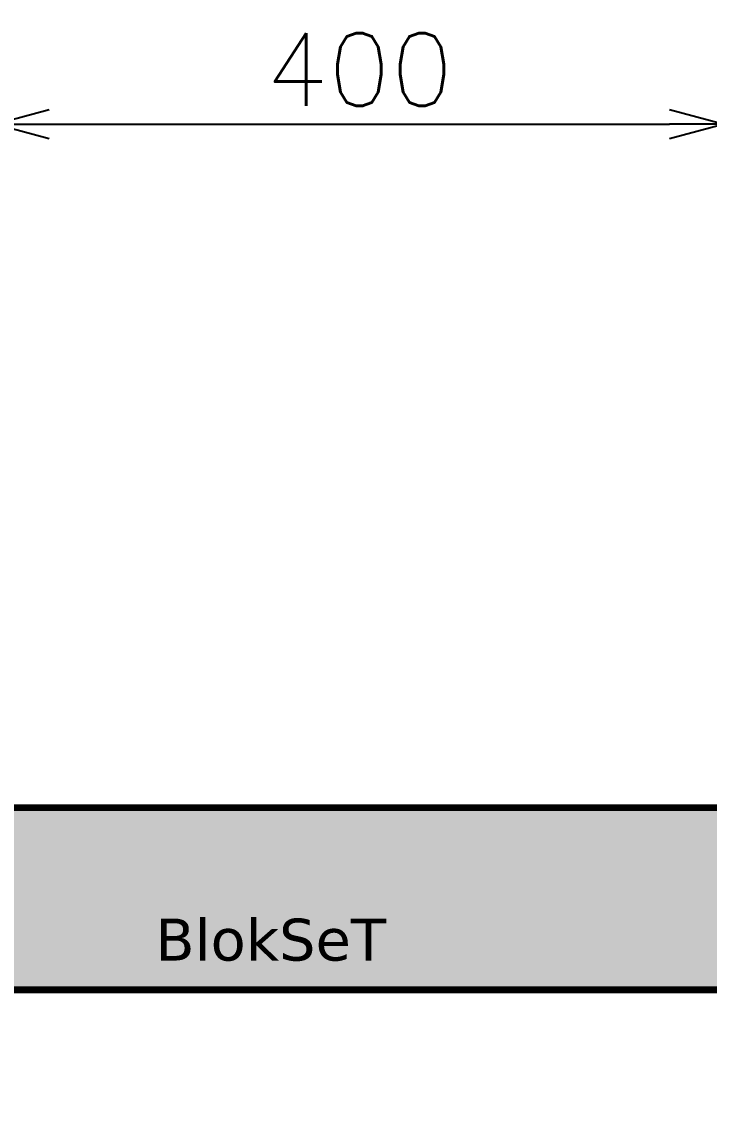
# Model space of a CAD drawing. Header units: millimetres. Extents: x -116965 to 323937, y 291661 to 566926.
# Drawn here: x -47117 to -46740, y 318577 to 319170 of the extents above; entities that cross this region are included whole.
import ezdxf

# ---------------------------------------------------------------- set-up
doc = ezdxf.new("R2010")
doc.units = ezdxf.units.MM
doc.header["$PDMODE"] = 35
doc.layers.get('0').update_dxf_attribs({"lineweight": 18})
doc.layers.add('AM_5', color=3, linetype='Continuous', lineweight=25)
doc.layers.add('C00-00-00', color=7, linetype='Continuous')
for name, color, linetype, true_color in [('C34-3A-40', 7, 'Continuous', 0x343a40), ('C62-64-69', 7, 'Continuous', 0x626469), ('CFF-FF-FF', 7, 'Continuous', 0xffffff)]:
    doc.layers.add(name, color=color, linetype=linetype, true_color=true_color)
doc.styles.get("Standard").update_dxf_attribs({"font": 'arial.ttf'})
doc.styles.add('{18b73a54-fa43-428c-adcb-c1c7bbdf2c84}', font='Simplex.shx')
doc.dimstyles.new('kich thuoc$0', dxfattribs={"dimscale": 2, "dimtxt": 20, "dimasz": 16, "dimexe": 15, "dimexo": 10, "dimgap": 5, "dimtad": 1, "dimdec": 0, "dimzin": 0, "dimdsep": 46, "dimtxsty": '{18b73a54-fa43-428c-adcb-c1c7bbdf2c84}', "dimblk": 'OPEN30', "dimcen": 0.09, "dimclrd": 3, "dimclre": 3, "dimclrt": 3, "dimadec": 0, "dimazin": 0, "dimtfac": 1, "dimtdec": 0, "dimtofl": 0, "dimtmove": 0, "dimatfit": 3, "dimldrblk": 'OPEN30', "dimfxl": 1, "dimtolj": 1, "dimtzin": 0, "dimarcsym": 0})

# ---------------------------------------------------------------- blocks, each defined once
blk = doc.blocks.new('_Open30')
at = {"color": 0, "linetype": 'ByBlock', "lineweight": -2}
for p, q in [((-1, 0.268), (0, 0)), ((0, 0), (-1, -0.268)), ((0, 0), (-1, 0))]:
    blk.add_line(p, q, dxfattribs=at)
blk = doc.blocks.new('*D1859')
at = {"layer": 'AM_5', "color": 3, "lineweight": -2, "transparency": 16777216}
for p, q in [((-47131.9, 318758.39), (-47131.9, 319143.32)), ((-46731.9, 318758.39), (-46731.9, 319143.32)), ((-47101.9, 319113.32), (-46761.9, 319113.32))]:
    blk.add_line(p, q, dxfattribs=at)
at = {"layer": 'Defpoints', "color": 0, "lineweight": -3, "transparency": 16777216}
for p in [(-46731.9, 319113.32), (-47131.9, 318738.39), (-46731.9, 318738.39)]:
    blk.add_point(p, dxfattribs=at)
at = {"layer": 'AM_5', "color": 3, "lineweight": -2, "transparency": 16777216, "xscale": 30, "yscale": 30, "zscale": 30, "rotation": 180}
blk.add_blockref('_Open30', (-47131.9, 319113.32), dxfattribs=at)
at = {"layer": 'AM_5', "color": 3, "lineweight": -2, "transparency": 16777216, "xscale": 30, "yscale": 30, "zscale": 30}
blk.add_blockref('_Open30', (-46731.9, 319113.32), dxfattribs=at)
at = {"layer": 'AM_5', "color": 3, "transparency": 16777216, "insert": (-46931.9, 319143.32), "char_height": 40, "attachment_point": 5, "style": '{18b73a54-fa43-428c-adcb-c1c7bbdf2c84}'}
blk.add_mtext('\\A1;400', dxfattribs=at)

msp = doc.modelspace()

# ---------------------------------------------------------------- hatches: boundary and pattern name
at = {"layer": 'C34-3A-40'}
h = msp.add_hatch(color=256, dxfattribs=at)
h.dxf.hatch_style = 2
h.paths.add_polyline_path([(-47132.023117, 318738.443002), (-46732.078952, 318738.443002), (-46732.078952, 318638.456958), (-47132.023117, 318638.456958)])
at = {"layer": 'C62-64-69'}
h = msp.add_hatch(color=256, dxfattribs=at)
h.dxf.hatch_style = 2
h.paths.add_polyline_path([(-47132.023117, 318729.444258), (-47100.027582, 318729.444258), (-47100.027582, 318722.445233), (-47132.023117, 318722.445233)])
h = msp.add_hatch(color=256, dxfattribs=at)
h.dxf.hatch_style = 2
h.paths.add_polyline_path([(-47100.027582, 318729.444258), (-47068.032052, 318729.444258), (-47068.032052, 318722.445233), (-47100.027582, 318722.445233)])
h = msp.add_hatch(color=256, dxfattribs=at)
h.dxf.hatch_style = 2
h.paths.add_polyline_path([(-47100.027582, 318729.444258), (-47068.032052, 318729.444258), (-47068.032052, 318722.445233), (-47100.027582, 318722.445233)])
h = msp.add_hatch(color=256, dxfattribs=at)
h.dxf.hatch_style = 2
h.paths.add_polyline_path([(-47068.032052, 318729.444258), (-47036.036517, 318729.444258), (-47036.036517, 318722.445233), (-47068.032052, 318722.445233)])
h = msp.add_hatch(color=256, dxfattribs=at)
h.dxf.hatch_style = 2
h.paths.add_polyline_path([(-47068.032052, 318729.444258), (-47036.036517, 318729.444258), (-47036.036517, 318722.445233), (-47068.032052, 318722.445233)])
h = msp.add_hatch(color=256, dxfattribs=at)
h.dxf.hatch_style = 2
h.paths.add_polyline_path([(-47036.036517, 318729.444258), (-47004.040982, 318729.444258), (-47004.040982, 318722.445233), (-47036.036517, 318722.445233)])
h = msp.add_hatch(color=256, dxfattribs=at)
h.dxf.hatch_style = 2
h.paths.add_polyline_path([(-47004.040982, 318729.444258), (-46972.045452, 318729.444258), (-46972.045452, 318722.445233), (-47004.040982, 318722.445233)])
h = msp.add_hatch(color=256, dxfattribs=at)
h.dxf.hatch_style = 2
h.paths.add_polyline_path([(-47004.040982, 318729.444258), (-46972.045452, 318729.444258), (-46972.045452, 318722.445233), (-47004.040982, 318722.445233)])
h = msp.add_hatch(color=256, dxfattribs=at)
h.dxf.hatch_style = 2
h.paths.add_polyline_path([(-46972.045452, 318729.444258), (-46940.049917, 318729.444258), (-46940.049917, 318722.445233), (-46972.045452, 318722.445233)])
h = msp.add_hatch(color=256, dxfattribs=at)
h.dxf.hatch_style = 2
h.paths.add_polyline_path([(-46972.045452, 318729.444258), (-46940.049917, 318729.444258), (-46940.049917, 318722.445233), (-46972.045452, 318722.445233)])
h = msp.add_hatch(color=256, dxfattribs=at)
h.dxf.hatch_style = 2
h.paths.add_polyline_path([(-46940.049917, 318729.444258), (-46908.054382, 318729.444258), (-46908.054382, 318722.445233), (-46940.049917, 318722.445233)])
h = msp.add_hatch(color=256, dxfattribs=at)
h.dxf.hatch_style = 2
h.paths.add_polyline_path([(-46908.054382, 318729.444258), (-46876.058852, 318729.444258), (-46876.058852, 318722.445233), (-46908.054382, 318722.445233)])
h = msp.add_hatch(color=256, dxfattribs=at)
h.dxf.hatch_style = 2
h.paths.add_polyline_path([(-46908.054382, 318729.444258), (-46876.058852, 318729.444258), (-46876.058852, 318722.445233), (-46908.054382, 318722.445233)])
h = msp.add_hatch(color=256, dxfattribs=at)
h.dxf.hatch_style = 2
h.paths.add_polyline_path([(-46876.058852, 318729.444258), (-46844.063317, 318729.444258), (-46844.063317, 318722.445233), (-46876.058852, 318722.445233)])
h = msp.add_hatch(color=256, dxfattribs=at)
h.dxf.hatch_style = 2
h.paths.add_polyline_path([(-46876.058852, 318729.444258), (-46844.063317, 318729.444258), (-46844.063317, 318722.445233), (-46876.058852, 318722.445233)])
h = msp.add_hatch(color=256, dxfattribs=at)
h.dxf.hatch_style = 2
h.paths.add_polyline_path([(-46844.063317, 318729.444258), (-46812.067782, 318729.444258), (-46812.067782, 318722.445233), (-46844.063317, 318722.445233)])
h = msp.add_hatch(color=256, dxfattribs=at)
h.dxf.hatch_style = 2
h.paths.add_polyline_path([(-46844.063317, 318729.444258), (-46812.067782, 318729.444258), (-46812.067782, 318722.445233), (-46844.063317, 318722.445233)])
h = msp.add_hatch(color=256, dxfattribs=at)
h.dxf.hatch_style = 2
h.paths.add_polyline_path([(-46812.067782, 318729.444258), (-46780.072252, 318729.444258), (-46780.072252, 318722.445233), (-46812.067782, 318722.445233)])
h = msp.add_hatch(color=256, dxfattribs=at)
h.dxf.hatch_style = 2
h.paths.add_polyline_path([(-46812.067782, 318729.444258), (-46780.072252, 318729.444258), (-46780.072252, 318722.445233), (-46812.067782, 318722.445233)])
h = msp.add_hatch(color=256, dxfattribs=at)
h.dxf.hatch_style = 2
h.paths.add_polyline_path([(-46780.072252, 318729.444258), (-46748.076717, 318729.444258), (-46748.076717, 318722.445233), (-46780.072252, 318722.445233)])
h = msp.add_hatch(color=256, dxfattribs=at)
h.dxf.hatch_style = 2
h.paths.add_polyline_path([(-47132.023117, 318722.445233), (-47100.027582, 318722.445233), (-47100.027582, 318720.445514), (-47132.023117, 318720.445514)])
h = msp.add_hatch(color=256, dxfattribs=at)
h.dxf.hatch_style = 2
h.paths.add_polyline_path([(-47132.023117, 318720.445514), (-47100.027582, 318720.445514), (-47100.027582, 318713.446489), (-47132.023117, 318713.446489)])
h = msp.add_hatch(color=256, dxfattribs=at)
h.dxf.hatch_style = 2
h.paths.add_polyline_path([(-47100.027582, 318722.445233), (-47068.032052, 318722.445233), (-47068.032052, 318720.445514), (-47100.027582, 318720.445514)])
h = msp.add_hatch(color=256, dxfattribs=at)
h.dxf.hatch_style = 2
h.paths.add_polyline_path([(-47100.027582, 318722.445233), (-47068.032052, 318722.445233), (-47068.032052, 318720.445514), (-47100.027582, 318720.445514)])
h = msp.add_hatch(color=256, dxfattribs=at)
h.dxf.hatch_style = 2
h.paths.add_polyline_path([(-47100.027582, 318720.445514), (-47068.032052, 318720.445514), (-47068.032052, 318713.446489), (-47100.027582, 318713.446489)])
h = msp.add_hatch(color=256, dxfattribs=at)
h.dxf.hatch_style = 2
h.paths.add_polyline_path([(-47100.027582, 318720.445514), (-47068.032052, 318720.445514), (-47068.032052, 318713.446489), (-47100.027582, 318713.446489)])
h = msp.add_hatch(color=256, dxfattribs=at)
h.dxf.hatch_style = 2
h.paths.add_polyline_path([(-47068.032052, 318722.445233), (-47036.036517, 318722.445233), (-47036.036517, 318720.445514), (-47068.032052, 318720.445514)])
h = msp.add_hatch(color=256, dxfattribs=at)
h.dxf.hatch_style = 2
h.paths.add_polyline_path([(-47068.032052, 318722.445233), (-47036.036517, 318722.445233), (-47036.036517, 318720.445514), (-47068.032052, 318720.445514)])
h = msp.add_hatch(color=256, dxfattribs=at)
h.dxf.hatch_style = 2
h.paths.add_polyline_path([(-47068.032052, 318720.445514), (-47036.036517, 318720.445514), (-47036.036517, 318713.446489), (-47068.032052, 318713.446489)])
h = msp.add_hatch(color=256, dxfattribs=at)
h.dxf.hatch_style = 2
h.paths.add_polyline_path([(-47068.032052, 318720.445514), (-47036.036517, 318720.445514), (-47036.036517, 318713.446489), (-47068.032052, 318713.446489)])
h = msp.add_hatch(color=256, dxfattribs=at)
h.dxf.hatch_style = 2
h.paths.add_polyline_path([(-47036.036517, 318722.445233), (-47004.040982, 318722.445233), (-47004.040982, 318720.445514), (-47036.036517, 318720.445514)])
h = msp.add_hatch(color=256, dxfattribs=at)
h.dxf.hatch_style = 2
h.paths.add_polyline_path([(-47036.036517, 318720.445514), (-47004.040982, 318720.445514), (-47004.040982, 318713.446489), (-47036.036517, 318713.446489)])
h = msp.add_hatch(color=256, dxfattribs=at)
h.dxf.hatch_style = 2
h.paths.add_polyline_path([(-47004.040982, 318722.445233), (-46972.045452, 318722.445233), (-46972.045452, 318720.445514), (-47004.040982, 318720.445514)])
h = msp.add_hatch(color=256, dxfattribs=at)
h.dxf.hatch_style = 2
h.paths.add_polyline_path([(-47004.040982, 318722.445233), (-46972.045452, 318722.445233), (-46972.045452, 318720.445514), (-47004.040982, 318720.445514)])
h = msp.add_hatch(color=256, dxfattribs=at)
h.dxf.hatch_style = 2
h.paths.add_polyline_path([(-47004.040982, 318720.445514), (-46972.045452, 318720.445514), (-46972.045452, 318713.446489), (-47004.040982, 318713.446489)])
h = msp.add_hatch(color=256, dxfattribs=at)
h.dxf.hatch_style = 2
h.paths.add_polyline_path([(-47004.040982, 318720.445514), (-46972.045452, 318720.445514), (-46972.045452, 318713.446489), (-47004.040982, 318713.446489)])
h = msp.add_hatch(color=256, dxfattribs=at)
h.dxf.hatch_style = 2
h.paths.add_polyline_path([(-46972.045452, 318722.445233), (-46940.049917, 318722.445233), (-46940.049917, 318720.445514), (-46972.045452, 318720.445514)])
h = msp.add_hatch(color=256, dxfattribs=at)
h.dxf.hatch_style = 2
h.paths.add_polyline_path([(-46972.045452, 318722.445233), (-46940.049917, 318722.445233), (-46940.049917, 318720.445514), (-46972.045452, 318720.445514)])
h = msp.add_hatch(color=256, dxfattribs=at)
h.dxf.hatch_style = 2
h.paths.add_polyline_path([(-46972.045452, 318720.445514), (-46940.049917, 318720.445514), (-46940.049917, 318713.446489), (-46972.045452, 318713.446489)])
h = msp.add_hatch(color=256, dxfattribs=at)
h.dxf.hatch_style = 2
h.paths.add_polyline_path([(-46972.045452, 318720.445514), (-46940.049917, 318720.445514), (-46940.049917, 318713.446489), (-46972.045452, 318713.446489)])
h = msp.add_hatch(color=256, dxfattribs=at)
h.dxf.hatch_style = 2
h.paths.add_polyline_path([(-46940.049917, 318722.445233), (-46908.054382, 318722.445233), (-46908.054382, 318720.445514), (-46940.049917, 318720.445514)])
h = msp.add_hatch(color=256, dxfattribs=at)
h.dxf.hatch_style = 2
h.paths.add_polyline_path([(-46940.049917, 318720.445514), (-46908.054382, 318720.445514), (-46908.054382, 318713.446489), (-46940.049917, 318713.446489)])
h = msp.add_hatch(color=256, dxfattribs=at)
h.dxf.hatch_style = 2
h.paths.add_polyline_path([(-46908.054382, 318722.445233), (-46876.058852, 318722.445233), (-46876.058852, 318720.445514), (-46908.054382, 318720.445514)])
h = msp.add_hatch(color=256, dxfattribs=at)
h.dxf.hatch_style = 2
h.paths.add_polyline_path([(-46908.054382, 318722.445233), (-46876.058852, 318722.445233), (-46876.058852, 318720.445514), (-46908.054382, 318720.445514)])
h = msp.add_hatch(color=256, dxfattribs=at)
h.dxf.hatch_style = 2
h.paths.add_polyline_path([(-46908.054382, 318720.445514), (-46876.058852, 318720.445514), (-46876.058852, 318713.446489), (-46908.054382, 318713.446489)])
h = msp.add_hatch(color=256, dxfattribs=at)
h.dxf.hatch_style = 2
h.paths.add_polyline_path([(-46908.054382, 318720.445514), (-46876.058852, 318720.445514), (-46876.058852, 318713.446489), (-46908.054382, 318713.446489)])
h = msp.add_hatch(color=256, dxfattribs=at)
h.dxf.hatch_style = 2
h.paths.add_polyline_path([(-46876.058852, 318722.445233), (-46844.063317, 318722.445233), (-46844.063317, 318720.445514), (-46876.058852, 318720.445514)])
h = msp.add_hatch(color=256, dxfattribs=at)
h.dxf.hatch_style = 2
h.paths.add_polyline_path([(-46876.058852, 318722.445233), (-46844.063317, 318722.445233), (-46844.063317, 318720.445514), (-46876.058852, 318720.445514)])
h = msp.add_hatch(color=256, dxfattribs=at)
h.dxf.hatch_style = 2
h.paths.add_polyline_path([(-46876.058852, 318720.445514), (-46844.063317, 318720.445514), (-46844.063317, 318713.446489), (-46876.058852, 318713.446489)])
h = msp.add_hatch(color=256, dxfattribs=at)
h.dxf.hatch_style = 2
h.paths.add_polyline_path([(-46876.058852, 318720.445514), (-46844.063317, 318720.445514), (-46844.063317, 318713.446489), (-46876.058852, 318713.446489)])
h = msp.add_hatch(color=256, dxfattribs=at)
h.dxf.hatch_style = 2
h.paths.add_polyline_path([(-46844.063317, 318722.445233), (-46812.067782, 318722.445233), (-46812.067782, 318720.445514), (-46844.063317, 318720.445514)])
h = msp.add_hatch(color=256, dxfattribs=at)
h.dxf.hatch_style = 2
h.paths.add_polyline_path([(-46844.063317, 318722.445233), (-46812.067782, 318722.445233), (-46812.067782, 318720.445514), (-46844.063317, 318720.445514)])
h = msp.add_hatch(color=256, dxfattribs=at)
h.dxf.hatch_style = 2
h.paths.add_polyline_path([(-46844.063317, 318720.445514), (-46812.067782, 318720.445514), (-46812.067782, 318713.446489), (-46844.063317, 318713.446489)])
h = msp.add_hatch(color=256, dxfattribs=at)
h.dxf.hatch_style = 2
h.paths.add_polyline_path([(-46844.063317, 318720.445514), (-46812.067782, 318720.445514), (-46812.067782, 318713.446489), (-46844.063317, 318713.446489)])
h = msp.add_hatch(color=256, dxfattribs=at)
h.dxf.hatch_style = 2
h.paths.add_polyline_path([(-46812.067782, 318722.445233), (-46780.072252, 318722.445233), (-46780.072252, 318720.445514), (-46812.067782, 318720.445514)])
h = msp.add_hatch(color=256, dxfattribs=at)
h.dxf.hatch_style = 2
h.paths.add_polyline_path([(-46812.067782, 318722.445233), (-46780.072252, 318722.445233), (-46780.072252, 318720.445514), (-46812.067782, 318720.445514)])
h = msp.add_hatch(color=256, dxfattribs=at)
h.dxf.hatch_style = 2
h.paths.add_polyline_path([(-46812.067782, 318720.445514), (-46780.072252, 318720.445514), (-46780.072252, 318713.446489), (-46812.067782, 318713.446489)])
h = msp.add_hatch(color=256, dxfattribs=at)
h.dxf.hatch_style = 2
h.paths.add_polyline_path([(-46812.067782, 318720.445514), (-46780.072252, 318720.445514), (-46780.072252, 318713.446489), (-46812.067782, 318713.446489)])
h = msp.add_hatch(color=256, dxfattribs=at)
h.dxf.hatch_style = 2
h.paths.add_polyline_path([(-46780.072252, 318722.445233), (-46748.076717, 318722.445233), (-46748.076717, 318720.445514), (-46780.072252, 318720.445514)])
h = msp.add_hatch(color=256, dxfattribs=at)
h.dxf.hatch_style = 2
h.paths.add_polyline_path([(-46780.072252, 318720.445514), (-46748.076717, 318720.445514), (-46748.076717, 318713.446489), (-46780.072252, 318713.446489)])
h = msp.add_hatch(color=256, dxfattribs=at)
h.dxf.hatch_style = 2
h.paths.add_polyline_path([(-47132.023117, 318713.446489), (-47100.027582, 318713.446489), (-47100.027582, 318711.446771), (-47132.023117, 318711.446771)])
h = msp.add_hatch(color=256, dxfattribs=at)
h.dxf.hatch_style = 2
h.paths.add_polyline_path([(-47100.027582, 318713.446489), (-47068.032052, 318713.446489), (-47068.032052, 318711.446771), (-47100.027582, 318711.446771)])
h = msp.add_hatch(color=256, dxfattribs=at)
h.dxf.hatch_style = 2
h.paths.add_polyline_path([(-47100.027582, 318713.446489), (-47068.032052, 318713.446489), (-47068.032052, 318711.446771), (-47100.027582, 318711.446771)])
h = msp.add_hatch(color=256, dxfattribs=at)
h.dxf.hatch_style = 2
h.paths.add_polyline_path([(-47068.032052, 318713.446489), (-47036.036517, 318713.446489), (-47036.036517, 318711.446771), (-47068.032052, 318711.446771)])
h = msp.add_hatch(color=256, dxfattribs=at)
h.dxf.hatch_style = 2
h.paths.add_polyline_path([(-47068.032052, 318713.446489), (-47036.036517, 318713.446489), (-47036.036517, 318711.446771), (-47068.032052, 318711.446771)])
h = msp.add_hatch(color=256, dxfattribs=at)
h.dxf.hatch_style = 2
h.paths.add_polyline_path([(-47036.036517, 318713.446489), (-47004.040982, 318713.446489), (-47004.040982, 318711.446771), (-47036.036517, 318711.446771)])
h = msp.add_hatch(color=256, dxfattribs=at)
h.dxf.hatch_style = 2
h.paths.add_polyline_path([(-47004.040982, 318713.446489), (-46972.045452, 318713.446489), (-46972.045452, 318711.446771), (-47004.040982, 318711.446771)])
h = msp.add_hatch(color=256, dxfattribs=at)
h.dxf.hatch_style = 2
h.paths.add_polyline_path([(-47004.040982, 318713.446489), (-46972.045452, 318713.446489), (-46972.045452, 318711.446771), (-47004.040982, 318711.446771)])
h = msp.add_hatch(color=256, dxfattribs=at)
h.dxf.hatch_style = 2
h.paths.add_polyline_path([(-46972.045452, 318713.446489), (-46940.049917, 318713.446489), (-46940.049917, 318711.446771), (-46972.045452, 318711.446771)])
h = msp.add_hatch(color=256, dxfattribs=at)
h.dxf.hatch_style = 2
h.paths.add_polyline_path([(-46972.045452, 318713.446489), (-46940.049917, 318713.446489), (-46940.049917, 318711.446771), (-46972.045452, 318711.446771)])
h = msp.add_hatch(color=256, dxfattribs=at)
h.dxf.hatch_style = 2
h.paths.add_polyline_path([(-46940.049917, 318713.446489), (-46908.054382, 318713.446489), (-46908.054382, 318711.446771), (-46940.049917, 318711.446771)])
h = msp.add_hatch(color=256, dxfattribs=at)
h.dxf.hatch_style = 2
h.paths.add_polyline_path([(-46908.054382, 318713.446489), (-46876.058852, 318713.446489), (-46876.058852, 318711.446771), (-46908.054382, 318711.446771)])
h = msp.add_hatch(color=256, dxfattribs=at)
h.dxf.hatch_style = 2
h.paths.add_polyline_path([(-46908.054382, 318713.446489), (-46876.058852, 318713.446489), (-46876.058852, 318711.446771), (-46908.054382, 318711.446771)])
h = msp.add_hatch(color=256, dxfattribs=at)
h.dxf.hatch_style = 2
h.paths.add_polyline_path([(-46876.058852, 318713.446489), (-46844.063317, 318713.446489), (-46844.063317, 318711.446771), (-46876.058852, 318711.446771)])
h = msp.add_hatch(color=256, dxfattribs=at)
h.dxf.hatch_style = 2
h.paths.add_polyline_path([(-46876.058852, 318713.446489), (-46844.063317, 318713.446489), (-46844.063317, 318711.446771), (-46876.058852, 318711.446771)])
h = msp.add_hatch(color=256, dxfattribs=at)
h.dxf.hatch_style = 2
h.paths.add_polyline_path([(-46844.063317, 318713.446489), (-46812.067782, 318713.446489), (-46812.067782, 318711.446771), (-46844.063317, 318711.446771)])
h = msp.add_hatch(color=256, dxfattribs=at)
h.dxf.hatch_style = 2
h.paths.add_polyline_path([(-46844.063317, 318713.446489), (-46812.067782, 318713.446489), (-46812.067782, 318711.446771), (-46844.063317, 318711.446771)])
h = msp.add_hatch(color=256, dxfattribs=at)
h.dxf.hatch_style = 2
h.paths.add_polyline_path([(-46812.067782, 318713.446489), (-46780.072252, 318713.446489), (-46780.072252, 318711.446771), (-46812.067782, 318711.446771)])
h = msp.add_hatch(color=256, dxfattribs=at)
h.dxf.hatch_style = 2
h.paths.add_polyline_path([(-46812.067782, 318713.446489), (-46780.072252, 318713.446489), (-46780.072252, 318711.446771), (-46812.067782, 318711.446771)])
h = msp.add_hatch(color=256, dxfattribs=at)
h.dxf.hatch_style = 2
h.paths.add_polyline_path([(-46780.072252, 318713.446489), (-46748.076717, 318713.446489), (-46748.076717, 318711.446771), (-46780.072252, 318711.446771)])
h = msp.add_hatch(color=256, dxfattribs=at)
h.dxf.hatch_style = 2
h.paths.add_polyline_path([(-47132.023117, 318711.446771), (-47100.027582, 318711.446771), (-47100.027582, 318704.447745), (-47132.023117, 318704.447745)])
h = msp.add_hatch(color=256, dxfattribs=at)
h.dxf.hatch_style = 2
h.paths.add_polyline_path([(-47100.027582, 318711.446771), (-47068.032052, 318711.446771), (-47068.032052, 318704.447745), (-47100.027582, 318704.447745)])
h = msp.add_hatch(color=256, dxfattribs=at)
h.dxf.hatch_style = 2
h.paths.add_polyline_path([(-47100.027582, 318711.446771), (-47068.032052, 318711.446771), (-47068.032052, 318704.447745), (-47100.027582, 318704.447745)])
h = msp.add_hatch(color=256, dxfattribs=at)
h.dxf.hatch_style = 2
h.paths.add_polyline_path([(-47068.032052, 318711.446771), (-47036.036517, 318711.446771), (-47036.036517, 318704.447745), (-47068.032052, 318704.447745)])
h = msp.add_hatch(color=256, dxfattribs=at)
h.dxf.hatch_style = 2
h.paths.add_polyline_path([(-47068.032052, 318711.446771), (-47036.036517, 318711.446771), (-47036.036517, 318704.447745), (-47068.032052, 318704.447745)])
h = msp.add_hatch(color=256, dxfattribs=at)
h.dxf.hatch_style = 2
h.paths.add_polyline_path([(-47036.036517, 318711.446771), (-47004.040982, 318711.446771), (-47004.040982, 318704.447745), (-47036.036517, 318704.447745)])
h = msp.add_hatch(color=256, dxfattribs=at)
h.dxf.hatch_style = 2
h.paths.add_polyline_path([(-47004.040982, 318711.446771), (-46972.045452, 318711.446771), (-46972.045452, 318704.447745), (-47004.040982, 318704.447745)])
h = msp.add_hatch(color=256, dxfattribs=at)
h.dxf.hatch_style = 2
h.paths.add_polyline_path([(-47004.040982, 318711.446771), (-46972.045452, 318711.446771), (-46972.045452, 318704.447745), (-47004.040982, 318704.447745)])
h = msp.add_hatch(color=256, dxfattribs=at)
h.dxf.hatch_style = 2
h.paths.add_polyline_path([(-46972.045452, 318711.446771), (-46940.049917, 318711.446771), (-46940.049917, 318704.447745), (-46972.045452, 318704.447745)])
h = msp.add_hatch(color=256, dxfattribs=at)
h.dxf.hatch_style = 2
h.paths.add_polyline_path([(-46972.045452, 318711.446771), (-46940.049917, 318711.446771), (-46940.049917, 318704.447745), (-46972.045452, 318704.447745)])
h = msp.add_hatch(color=256, dxfattribs=at)
h.dxf.hatch_style = 2
h.paths.add_polyline_path([(-46940.049917, 318711.446771), (-46908.054382, 318711.446771), (-46908.054382, 318704.447745), (-46940.049917, 318704.447745)])
h = msp.add_hatch(color=256, dxfattribs=at)
h.dxf.hatch_style = 2
h.paths.add_polyline_path([(-46908.054382, 318711.446771), (-46876.058852, 318711.446771), (-46876.058852, 318704.447745), (-46908.054382, 318704.447745)])
h = msp.add_hatch(color=256, dxfattribs=at)
h.dxf.hatch_style = 2
h.paths.add_polyline_path([(-46908.054382, 318711.446771), (-46876.058852, 318711.446771), (-46876.058852, 318704.447745), (-46908.054382, 318704.447745)])
h = msp.add_hatch(color=256, dxfattribs=at)
h.dxf.hatch_style = 2
h.paths.add_polyline_path([(-46876.058852, 318711.446771), (-46844.063317, 318711.446771), (-46844.063317, 318704.447745), (-46876.058852, 318704.447745)])
h = msp.add_hatch(color=256, dxfattribs=at)
h.dxf.hatch_style = 2
h.paths.add_polyline_path([(-46876.058852, 318711.446771), (-46844.063317, 318711.446771), (-46844.063317, 318704.447745), (-46876.058852, 318704.447745)])
h = msp.add_hatch(color=256, dxfattribs=at)
h.dxf.hatch_style = 2
h.paths.add_polyline_path([(-46844.063317, 318711.446771), (-46812.067782, 318711.446771), (-46812.067782, 318704.447745), (-46844.063317, 318704.447745)])
h = msp.add_hatch(color=256, dxfattribs=at)
h.dxf.hatch_style = 2
h.paths.add_polyline_path([(-46844.063317, 318711.446771), (-46812.067782, 318711.446771), (-46812.067782, 318704.447745), (-46844.063317, 318704.447745)])
h = msp.add_hatch(color=256, dxfattribs=at)
h.dxf.hatch_style = 2
h.paths.add_polyline_path([(-46812.067782, 318711.446771), (-46780.072252, 318711.446771), (-46780.072252, 318704.447745), (-46812.067782, 318704.447745)])
h = msp.add_hatch(color=256, dxfattribs=at)
h.dxf.hatch_style = 2
h.paths.add_polyline_path([(-46812.067782, 318711.446771), (-46780.072252, 318711.446771), (-46780.072252, 318704.447745), (-46812.067782, 318704.447745)])
h = msp.add_hatch(color=256, dxfattribs=at)
h.dxf.hatch_style = 2
h.paths.add_polyline_path([(-46780.072252, 318711.446771), (-46748.076717, 318711.446771), (-46748.076717, 318704.447745), (-46780.072252, 318704.447745)])
h = msp.add_hatch(color=256, dxfattribs=at)
h.dxf.hatch_style = 2
h.paths.add_polyline_path([(-47132.023117, 318704.447745), (-47100.027582, 318704.447745), (-47100.027582, 318702.448027), (-47132.023117, 318702.448027)])
h = msp.add_hatch(color=256, dxfattribs=at)
h.dxf.hatch_style = 2
h.paths.add_polyline_path([(-47132.023117, 318702.448027), (-47100.027582, 318702.448027), (-47100.027582, 318695.449001), (-47132.023117, 318695.449001)])
h = msp.add_hatch(color=256, dxfattribs=at)
h.dxf.hatch_style = 2
h.paths.add_polyline_path([(-47100.027582, 318704.447745), (-47068.032052, 318704.447745), (-47068.032052, 318702.448027), (-47100.027582, 318702.448027)])
h = msp.add_hatch(color=256, dxfattribs=at)
h.dxf.hatch_style = 2
h.paths.add_polyline_path([(-47100.027582, 318704.447745), (-47068.032052, 318704.447745), (-47068.032052, 318702.448027), (-47100.027582, 318702.448027)])
h = msp.add_hatch(color=256, dxfattribs=at)
h.dxf.hatch_style = 2
h.paths.add_polyline_path([(-47100.027582, 318702.448027), (-47068.032052, 318702.448027), (-47068.032052, 318695.449001), (-47100.027582, 318695.449001)])
h = msp.add_hatch(color=256, dxfattribs=at)
h.dxf.hatch_style = 2
h.paths.add_polyline_path([(-47100.027582, 318702.448027), (-47068.032052, 318702.448027), (-47068.032052, 318695.449001), (-47100.027582, 318695.449001)])
h = msp.add_hatch(color=256, dxfattribs=at)
h.dxf.hatch_style = 2
h.paths.add_polyline_path([(-47068.032052, 318704.447745), (-47036.036517, 318704.447745), (-47036.036517, 318702.448027), (-47068.032052, 318702.448027)])
h = msp.add_hatch(color=256, dxfattribs=at)
h.dxf.hatch_style = 2
h.paths.add_polyline_path([(-47068.032052, 318704.447745), (-47036.036517, 318704.447745), (-47036.036517, 318702.448027), (-47068.032052, 318702.448027)])
h = msp.add_hatch(color=256, dxfattribs=at)
h.dxf.hatch_style = 2
h.paths.add_polyline_path([(-47068.032052, 318702.448027), (-47036.036517, 318702.448027), (-47036.036517, 318695.449001), (-47068.032052, 318695.449001)])
h = msp.add_hatch(color=256, dxfattribs=at)
h.dxf.hatch_style = 2
h.paths.add_polyline_path([(-47068.032052, 318702.448027), (-47036.036517, 318702.448027), (-47036.036517, 318695.449001), (-47068.032052, 318695.449001)])
h = msp.add_hatch(color=256, dxfattribs=at)
h.dxf.hatch_style = 2
h.paths.add_polyline_path([(-47036.036517, 318704.447745), (-47004.040982, 318704.447745), (-47004.040982, 318702.448027), (-47036.036517, 318702.448027)])
h = msp.add_hatch(color=256, dxfattribs=at)
h.dxf.hatch_style = 2
h.paths.add_polyline_path([(-47036.036517, 318702.448027), (-47004.040982, 318702.448027), (-47004.040982, 318695.449001), (-47036.036517, 318695.449001)])
h = msp.add_hatch(color=256, dxfattribs=at)
h.dxf.hatch_style = 2
h.paths.add_polyline_path([(-47004.040982, 318704.447745), (-46972.045452, 318704.447745), (-46972.045452, 318702.448027), (-47004.040982, 318702.448027)])
h = msp.add_hatch(color=256, dxfattribs=at)
h.dxf.hatch_style = 2
h.paths.add_polyline_path([(-47004.040982, 318704.447745), (-46972.045452, 318704.447745), (-46972.045452, 318702.448027), (-47004.040982, 318702.448027)])
h = msp.add_hatch(color=256, dxfattribs=at)
h.dxf.hatch_style = 2
h.paths.add_polyline_path([(-47004.040982, 318702.448027), (-46972.045452, 318702.448027), (-46972.045452, 318695.449001), (-47004.040982, 318695.449001)])
h = msp.add_hatch(color=256, dxfattribs=at)
h.dxf.hatch_style = 2
h.paths.add_polyline_path([(-47004.040982, 318702.448027), (-46972.045452, 318702.448027), (-46972.045452, 318695.449001), (-47004.040982, 318695.449001)])
h = msp.add_hatch(color=256, dxfattribs=at)
h.dxf.hatch_style = 2
h.paths.add_polyline_path([(-46972.045452, 318704.447745), (-46940.049917, 318704.447745), (-46940.049917, 318702.448027), (-46972.045452, 318702.448027)])
h = msp.add_hatch(color=256, dxfattribs=at)
h.dxf.hatch_style = 2
h.paths.add_polyline_path([(-46972.045452, 318704.447745), (-46940.049917, 318704.447745), (-46940.049917, 318702.448027), (-46972.045452, 318702.448027)])
h = msp.add_hatch(color=256, dxfattribs=at)
h.dxf.hatch_style = 2
h.paths.add_polyline_path([(-46972.045452, 318702.448027), (-46940.049917, 318702.448027), (-46940.049917, 318695.449001), (-46972.045452, 318695.449001)])
h = msp.add_hatch(color=256, dxfattribs=at)
h.dxf.hatch_style = 2
h.paths.add_polyline_path([(-46972.045452, 318702.448027), (-46940.049917, 318702.448027), (-46940.049917, 318695.449001), (-46972.045452, 318695.449001)])
h = msp.add_hatch(color=256, dxfattribs=at)
h.dxf.hatch_style = 2
h.paths.add_polyline_path([(-46940.049917, 318704.447745), (-46908.054382, 318704.447745), (-46908.054382, 318702.448027), (-46940.049917, 318702.448027)])
h = msp.add_hatch(color=256, dxfattribs=at)
h.dxf.hatch_style = 2
h.paths.add_polyline_path([(-46940.049917, 318702.448027), (-46908.054382, 318702.448027), (-46908.054382, 318695.449001), (-46940.049917, 318695.449001)])
h = msp.add_hatch(color=256, dxfattribs=at)
h.dxf.hatch_style = 2
h.paths.add_polyline_path([(-46908.054382, 318704.447745), (-46876.058852, 318704.447745), (-46876.058852, 318702.448027), (-46908.054382, 318702.448027)])
h = msp.add_hatch(color=256, dxfattribs=at)
h.dxf.hatch_style = 2
h.paths.add_polyline_path([(-46908.054382, 318704.447745), (-46876.058852, 318704.447745), (-46876.058852, 318702.448027), (-46908.054382, 318702.448027)])
h = msp.add_hatch(color=256, dxfattribs=at)
h.dxf.hatch_style = 2
h.paths.add_polyline_path([(-46908.054382, 318702.448027), (-46876.058852, 318702.448027), (-46876.058852, 318695.449001), (-46908.054382, 318695.449001)])
h = msp.add_hatch(color=256, dxfattribs=at)
h.dxf.hatch_style = 2
h.paths.add_polyline_path([(-46908.054382, 318702.448027), (-46876.058852, 318702.448027), (-46876.058852, 318695.449001), (-46908.054382, 318695.449001)])
h = msp.add_hatch(color=256, dxfattribs=at)
h.dxf.hatch_style = 2
h.paths.add_polyline_path([(-46876.058852, 318704.447745), (-46844.063317, 318704.447745), (-46844.063317, 318702.448027), (-46876.058852, 318702.448027)])
h = msp.add_hatch(color=256, dxfattribs=at)
h.dxf.hatch_style = 2
h.paths.add_polyline_path([(-46876.058852, 318704.447745), (-46844.063317, 318704.447745), (-46844.063317, 318702.448027), (-46876.058852, 318702.448027)])
h = msp.add_hatch(color=256, dxfattribs=at)
h.dxf.hatch_style = 2
h.paths.add_polyline_path([(-46876.058852, 318702.448027), (-46844.063317, 318702.448027), (-46844.063317, 318695.449001), (-46876.058852, 318695.449001)])
h = msp.add_hatch(color=256, dxfattribs=at)
h.dxf.hatch_style = 2
h.paths.add_polyline_path([(-46876.058852, 318702.448027), (-46844.063317, 318702.448027), (-46844.063317, 318695.449001), (-46876.058852, 318695.449001)])
h = msp.add_hatch(color=256, dxfattribs=at)
h.dxf.hatch_style = 2
h.paths.add_polyline_path([(-46844.063317, 318704.447745), (-46812.067782, 318704.447745), (-46812.067782, 318702.448027), (-46844.063317, 318702.448027)])
h = msp.add_hatch(color=256, dxfattribs=at)
h.dxf.hatch_style = 2
h.paths.add_polyline_path([(-46844.063317, 318704.447745), (-46812.067782, 318704.447745), (-46812.067782, 318702.448027), (-46844.063317, 318702.448027)])
h = msp.add_hatch(color=256, dxfattribs=at)
h.dxf.hatch_style = 2
h.paths.add_polyline_path([(-46844.063317, 318702.448027), (-46812.067782, 318702.448027), (-46812.067782, 318695.449001), (-46844.063317, 318695.449001)])
h = msp.add_hatch(color=256, dxfattribs=at)
h.dxf.hatch_style = 2
h.paths.add_polyline_path([(-46844.063317, 318702.448027), (-46812.067782, 318702.448027), (-46812.067782, 318695.449001), (-46844.063317, 318695.449001)])
h = msp.add_hatch(color=256, dxfattribs=at)
h.dxf.hatch_style = 2
h.paths.add_polyline_path([(-46812.067782, 318704.447745), (-46780.072252, 318704.447745), (-46780.072252, 318702.448027), (-46812.067782, 318702.448027)])
h = msp.add_hatch(color=256, dxfattribs=at)
h.dxf.hatch_style = 2
h.paths.add_polyline_path([(-46812.067782, 318704.447745), (-46780.072252, 318704.447745), (-46780.072252, 318702.448027), (-46812.067782, 318702.448027)])
h = msp.add_hatch(color=256, dxfattribs=at)
h.dxf.hatch_style = 2
h.paths.add_polyline_path([(-46812.067782, 318702.448027), (-46780.072252, 318702.448027), (-46780.072252, 318695.449001), (-46812.067782, 318695.449001)])
h = msp.add_hatch(color=256, dxfattribs=at)
h.dxf.hatch_style = 2
h.paths.add_polyline_path([(-46812.067782, 318702.448027), (-46780.072252, 318702.448027), (-46780.072252, 318695.449001), (-46812.067782, 318695.449001)])
h = msp.add_hatch(color=256, dxfattribs=at)
h.dxf.hatch_style = 2
h.paths.add_polyline_path([(-46780.072252, 318704.447745), (-46748.076717, 318704.447745), (-46748.076717, 318702.448027), (-46780.072252, 318702.448027)])
h = msp.add_hatch(color=256, dxfattribs=at)
h.dxf.hatch_style = 2
h.paths.add_polyline_path([(-46780.072252, 318702.448027), (-46748.076717, 318702.448027), (-46748.076717, 318695.449001), (-46780.072252, 318695.449001)])
h = msp.add_hatch(color=256, dxfattribs=at)
h.dxf.hatch_style = 2
h.paths.add_polyline_path([(-47132.023117, 318695.449001), (-47100.027582, 318695.449001), (-47100.027582, 318693.449283), (-47132.023117, 318693.449283)])
h = msp.add_hatch(color=256, dxfattribs=at)
h.dxf.hatch_style = 2
h.paths.add_polyline_path([(-47100.027582, 318695.449001), (-47068.032052, 318695.449001), (-47068.032052, 318693.449283), (-47100.027582, 318693.449283)])
h = msp.add_hatch(color=256, dxfattribs=at)
h.dxf.hatch_style = 2
h.paths.add_polyline_path([(-47100.027582, 318695.449001), (-47068.032052, 318695.449001), (-47068.032052, 318693.449283), (-47100.027582, 318693.449283)])
h = msp.add_hatch(color=256, dxfattribs=at)
h.dxf.hatch_style = 2
h.paths.add_polyline_path([(-47068.032052, 318695.449001), (-47036.036517, 318695.449001), (-47036.036517, 318693.449283), (-47068.032052, 318693.449283)])
h = msp.add_hatch(color=256, dxfattribs=at)
h.dxf.hatch_style = 2
h.paths.add_polyline_path([(-47068.032052, 318695.449001), (-47036.036517, 318695.449001), (-47036.036517, 318693.449283), (-47068.032052, 318693.449283)])
h = msp.add_hatch(color=256, dxfattribs=at)
h.dxf.hatch_style = 2
h.paths.add_polyline_path([(-47036.036517, 318695.449001), (-47004.040982, 318695.449001), (-47004.040982, 318693.449283), (-47036.036517, 318693.449283)])
h = msp.add_hatch(color=256, dxfattribs=at)
h.dxf.hatch_style = 2
h.paths.add_polyline_path([(-47004.040982, 318695.449001), (-46972.045452, 318695.449001), (-46972.045452, 318693.449283), (-47004.040982, 318693.449283)])
h = msp.add_hatch(color=256, dxfattribs=at)
h.dxf.hatch_style = 2
h.paths.add_polyline_path([(-47004.040982, 318695.449001), (-46972.045452, 318695.449001), (-46972.045452, 318693.449283), (-47004.040982, 318693.449283)])
h = msp.add_hatch(color=256, dxfattribs=at)
h.dxf.hatch_style = 2
h.paths.add_polyline_path([(-46972.045452, 318695.449001), (-46940.049917, 318695.449001), (-46940.049917, 318693.449283), (-46972.045452, 318693.449283)])
h = msp.add_hatch(color=256, dxfattribs=at)
h.dxf.hatch_style = 2
h.paths.add_polyline_path([(-46972.045452, 318695.449001), (-46940.049917, 318695.449001), (-46940.049917, 318693.449283), (-46972.045452, 318693.449283)])
h = msp.add_hatch(color=256, dxfattribs=at)
h.dxf.hatch_style = 2
h.paths.add_polyline_path([(-46940.049917, 318695.449001), (-46908.054382, 318695.449001), (-46908.054382, 318693.449283), (-46940.049917, 318693.449283)])
h = msp.add_hatch(color=256, dxfattribs=at)
h.dxf.hatch_style = 2
h.paths.add_polyline_path([(-46908.054382, 318695.449001), (-46876.058852, 318695.449001), (-46876.058852, 318693.449283), (-46908.054382, 318693.449283)])
h = msp.add_hatch(color=256, dxfattribs=at)
h.dxf.hatch_style = 2
h.paths.add_polyline_path([(-46908.054382, 318695.449001), (-46876.058852, 318695.449001), (-46876.058852, 318693.449283), (-46908.054382, 318693.449283)])
h = msp.add_hatch(color=256, dxfattribs=at)
h.dxf.hatch_style = 2
h.paths.add_polyline_path([(-46876.058852, 318695.449001), (-46844.063317, 318695.449001), (-46844.063317, 318693.449283), (-46876.058852, 318693.449283)])
h = msp.add_hatch(color=256, dxfattribs=at)
h.dxf.hatch_style = 2
h.paths.add_polyline_path([(-46876.058852, 318695.449001), (-46844.063317, 318695.449001), (-46844.063317, 318693.449283), (-46876.058852, 318693.449283)])
h = msp.add_hatch(color=256, dxfattribs=at)
h.dxf.hatch_style = 2
h.paths.add_polyline_path([(-46844.063317, 318695.449001), (-46812.067782, 318695.449001), (-46812.067782, 318693.449283), (-46844.063317, 318693.449283)])
h = msp.add_hatch(color=256, dxfattribs=at)
h.dxf.hatch_style = 2
h.paths.add_polyline_path([(-46844.063317, 318695.449001), (-46812.067782, 318695.449001), (-46812.067782, 318693.449283), (-46844.063317, 318693.449283)])
h = msp.add_hatch(color=256, dxfattribs=at)
h.dxf.hatch_style = 2
h.paths.add_polyline_path([(-46812.067782, 318695.449001), (-46780.072252, 318695.449001), (-46780.072252, 318693.449283), (-46812.067782, 318693.449283)])
h = msp.add_hatch(color=256, dxfattribs=at)
h.dxf.hatch_style = 2
h.paths.add_polyline_path([(-46812.067782, 318695.449001), (-46780.072252, 318695.449001), (-46780.072252, 318693.449283), (-46812.067782, 318693.449283)])
h = msp.add_hatch(color=256, dxfattribs=at)
h.dxf.hatch_style = 2
h.paths.add_polyline_path([(-46780.072252, 318695.449001), (-46748.076717, 318695.449001), (-46748.076717, 318693.449283), (-46780.072252, 318693.449283)])
h = msp.add_hatch(color=256, dxfattribs=at)
h.dxf.hatch_style = 2
h.paths.add_polyline_path([(-47132.023117, 318693.449283), (-47100.027582, 318693.449283), (-47100.027582, 318686.450258), (-47132.023117, 318686.450258)])
h = msp.add_hatch(color=256, dxfattribs=at)
h.dxf.hatch_style = 2
h.paths.add_polyline_path([(-47100.027582, 318693.449283), (-47068.032052, 318693.449283), (-47068.032052, 318686.450258), (-47100.027582, 318686.450258)])
h = msp.add_hatch(color=256, dxfattribs=at)
h.dxf.hatch_style = 2
h.paths.add_polyline_path([(-47100.027582, 318693.449283), (-47068.032052, 318693.449283), (-47068.032052, 318686.450258), (-47100.027582, 318686.450258)])
h = msp.add_hatch(color=256, dxfattribs=at)
h.dxf.hatch_style = 2
h.paths.add_polyline_path([(-47068.032052, 318693.449283), (-47036.036517, 318693.449283), (-47036.036517, 318686.450258), (-47068.032052, 318686.450258)])
h = msp.add_hatch(color=256, dxfattribs=at)
h.dxf.hatch_style = 2
h.paths.add_polyline_path([(-47068.032052, 318693.449283), (-47036.036517, 318693.449283), (-47036.036517, 318686.450258), (-47068.032052, 318686.450258)])
h = msp.add_hatch(color=256, dxfattribs=at)
h.dxf.hatch_style = 2
h.paths.add_polyline_path([(-47036.036517, 318693.449283), (-47004.040982, 318693.449283), (-47004.040982, 318686.450258), (-47036.036517, 318686.450258)])
h = msp.add_hatch(color=256, dxfattribs=at)
h.dxf.hatch_style = 2
h.paths.add_polyline_path([(-47004.040982, 318693.449283), (-46972.045452, 318693.449283), (-46972.045452, 318686.450258), (-47004.040982, 318686.450258)])
h = msp.add_hatch(color=256, dxfattribs=at)
h.dxf.hatch_style = 2
h.paths.add_polyline_path([(-47004.040982, 318693.449283), (-46972.045452, 318693.449283), (-46972.045452, 318686.450258), (-47004.040982, 318686.450258)])
h = msp.add_hatch(color=256, dxfattribs=at)
h.dxf.hatch_style = 2
h.paths.add_polyline_path([(-46972.045452, 318693.449283), (-46940.049917, 318693.449283), (-46940.049917, 318686.450258), (-46972.045452, 318686.450258)])
h = msp.add_hatch(color=256, dxfattribs=at)
h.dxf.hatch_style = 2
h.paths.add_polyline_path([(-46972.045452, 318693.449283), (-46940.049917, 318693.449283), (-46940.049917, 318686.450258), (-46972.045452, 318686.450258)])
h = msp.add_hatch(color=256, dxfattribs=at)
h.dxf.hatch_style = 2
h.paths.add_polyline_path([(-46940.049917, 318693.449283), (-46908.054382, 318693.449283), (-46908.054382, 318686.450258), (-46940.049917, 318686.450258)])
h = msp.add_hatch(color=256, dxfattribs=at)
h.dxf.hatch_style = 2
h.paths.add_polyline_path([(-46908.054382, 318693.449283), (-46876.058852, 318693.449283), (-46876.058852, 318686.450258), (-46908.054382, 318686.450258)])
h = msp.add_hatch(color=256, dxfattribs=at)
h.dxf.hatch_style = 2
h.paths.add_polyline_path([(-46908.054382, 318693.449283), (-46876.058852, 318693.449283), (-46876.058852, 318686.450258), (-46908.054382, 318686.450258)])
h = msp.add_hatch(color=256, dxfattribs=at)
h.dxf.hatch_style = 2
h.paths.add_polyline_path([(-46876.058852, 318693.449283), (-46844.063317, 318693.449283), (-46844.063317, 318686.450258), (-46876.058852, 318686.450258)])
h = msp.add_hatch(color=256, dxfattribs=at)
h.dxf.hatch_style = 2
h.paths.add_polyline_path([(-46876.058852, 318693.449283), (-46844.063317, 318693.449283), (-46844.063317, 318686.450258), (-46876.058852, 318686.450258)])
h = msp.add_hatch(color=256, dxfattribs=at)
h.dxf.hatch_style = 2
h.paths.add_polyline_path([(-46844.063317, 318693.449283), (-46812.067782, 318693.449283), (-46812.067782, 318686.450258), (-46844.063317, 318686.450258)])
h = msp.add_hatch(color=256, dxfattribs=at)
h.dxf.hatch_style = 2
h.paths.add_polyline_path([(-46844.063317, 318693.449283), (-46812.067782, 318693.449283), (-46812.067782, 318686.450258), (-46844.063317, 318686.450258)])
h = msp.add_hatch(color=256, dxfattribs=at)
h.dxf.hatch_style = 2
h.paths.add_polyline_path([(-46812.067782, 318693.449283), (-46780.072252, 318693.449283), (-46780.072252, 318686.450258), (-46812.067782, 318686.450258)])
h = msp.add_hatch(color=256, dxfattribs=at)
h.dxf.hatch_style = 2
h.paths.add_polyline_path([(-46812.067782, 318693.449283), (-46780.072252, 318693.449283), (-46780.072252, 318686.450258), (-46812.067782, 318686.450258)])
h = msp.add_hatch(color=256, dxfattribs=at)
h.dxf.hatch_style = 2
h.paths.add_polyline_path([(-46780.072252, 318693.449283), (-46748.076717, 318693.449283), (-46748.076717, 318686.450258), (-46780.072252, 318686.450258)])
h = msp.add_hatch(color=256, dxfattribs=at)
h.dxf.hatch_style = 2
h.paths.add_polyline_path([(-47132.023117, 318686.450258), (-47100.027582, 318686.450258), (-47100.027582, 318684.450539), (-47132.023117, 318684.450539)])
h = msp.add_hatch(color=256, dxfattribs=at)
h.dxf.hatch_style = 2
h.paths.add_polyline_path([(-47100.027582, 318686.450258), (-47068.032052, 318686.450258), (-47068.032052, 318684.450539), (-47100.027582, 318684.450539)])
h = msp.add_hatch(color=256, dxfattribs=at)
h.dxf.hatch_style = 2
h.paths.add_polyline_path([(-47100.027582, 318686.450258), (-47068.032052, 318686.450258), (-47068.032052, 318684.450539), (-47100.027582, 318684.450539)])
h = msp.add_hatch(color=256, dxfattribs=at)
h.dxf.hatch_style = 2
h.paths.add_polyline_path([(-47068.032052, 318686.450258), (-47036.036517, 318686.450258), (-47036.036517, 318684.450539), (-47068.032052, 318684.450539)])
h = msp.add_hatch(color=256, dxfattribs=at)
h.dxf.hatch_style = 2
h.paths.add_polyline_path([(-47068.032052, 318686.450258), (-47036.036517, 318686.450258), (-47036.036517, 318684.450539), (-47068.032052, 318684.450539)])
h = msp.add_hatch(color=256, dxfattribs=at)
h.dxf.hatch_style = 2
h.paths.add_polyline_path([(-47036.036517, 318686.450258), (-47004.040982, 318686.450258), (-47004.040982, 318684.450539), (-47036.036517, 318684.450539)])
h = msp.add_hatch(color=256, dxfattribs=at)
h.dxf.hatch_style = 2
h.paths.add_polyline_path([(-47004.040982, 318686.450258), (-46972.045452, 318686.450258), (-46972.045452, 318684.450539), (-47004.040982, 318684.450539)])
h = msp.add_hatch(color=256, dxfattribs=at)
h.dxf.hatch_style = 2
h.paths.add_polyline_path([(-47004.040982, 318686.450258), (-46972.045452, 318686.450258), (-46972.045452, 318684.450539), (-47004.040982, 318684.450539)])
h = msp.add_hatch(color=256, dxfattribs=at)
h.dxf.hatch_style = 2
h.paths.add_polyline_path([(-46972.045452, 318686.450258), (-46940.049917, 318686.450258), (-46940.049917, 318684.450539), (-46972.045452, 318684.450539)])
h = msp.add_hatch(color=256, dxfattribs=at)
h.dxf.hatch_style = 2
h.paths.add_polyline_path([(-46972.045452, 318686.450258), (-46940.049917, 318686.450258), (-46940.049917, 318684.450539), (-46972.045452, 318684.450539)])
h = msp.add_hatch(color=256, dxfattribs=at)
h.dxf.hatch_style = 2
h.paths.add_polyline_path([(-46940.049917, 318686.450258), (-46908.054382, 318686.450258), (-46908.054382, 318684.450539), (-46940.049917, 318684.450539)])
h = msp.add_hatch(color=256, dxfattribs=at)
h.dxf.hatch_style = 2
h.paths.add_polyline_path([(-46908.054382, 318686.450258), (-46876.058852, 318686.450258), (-46876.058852, 318684.450539), (-46908.054382, 318684.450539)])
h = msp.add_hatch(color=256, dxfattribs=at)
h.dxf.hatch_style = 2
h.paths.add_polyline_path([(-46908.054382, 318686.450258), (-46876.058852, 318686.450258), (-46876.058852, 318684.450539), (-46908.054382, 318684.450539)])
h = msp.add_hatch(color=256, dxfattribs=at)
h.dxf.hatch_style = 2
h.paths.add_polyline_path([(-46876.058852, 318686.450258), (-46844.063317, 318686.450258), (-46844.063317, 318684.450539), (-46876.058852, 318684.450539)])
h = msp.add_hatch(color=256, dxfattribs=at)
h.dxf.hatch_style = 2
h.paths.add_polyline_path([(-46876.058852, 318686.450258), (-46844.063317, 318686.450258), (-46844.063317, 318684.450539), (-46876.058852, 318684.450539)])
h = msp.add_hatch(color=256, dxfattribs=at)
h.dxf.hatch_style = 2
h.paths.add_polyline_path([(-46844.063317, 318686.450258), (-46812.067782, 318686.450258), (-46812.067782, 318684.450539), (-46844.063317, 318684.450539)])
h = msp.add_hatch(color=256, dxfattribs=at)
h.dxf.hatch_style = 2
h.paths.add_polyline_path([(-46844.063317, 318686.450258), (-46812.067782, 318686.450258), (-46812.067782, 318684.450539), (-46844.063317, 318684.450539)])
h = msp.add_hatch(color=256, dxfattribs=at)
h.dxf.hatch_style = 2
h.paths.add_polyline_path([(-46812.067782, 318686.450258), (-46780.072252, 318686.450258), (-46780.072252, 318684.450539), (-46812.067782, 318684.450539)])
h = msp.add_hatch(color=256, dxfattribs=at)
h.dxf.hatch_style = 2
h.paths.add_polyline_path([(-46812.067782, 318686.450258), (-46780.072252, 318686.450258), (-46780.072252, 318684.450539), (-46812.067782, 318684.450539)])
h = msp.add_hatch(color=256, dxfattribs=at)
h.dxf.hatch_style = 2
h.paths.add_polyline_path([(-46780.072252, 318686.450258), (-46748.076717, 318686.450258), (-46748.076717, 318684.450539), (-46780.072252, 318684.450539)])

# ---------------------------------------------------------------- linework, layer by layer
at = {"layer": 'C00-00-00', "lineweight": 211}
msp.add_lwpolyline([(-47132.023117, 318738.443002), (-46732.078952, 318738.443002), (-46732.078952, 318638.456958), (-47132.023117, 318638.456958)], close=True, dxfattribs=at)
at = {"layer": 'C00-00-00', "lineweight": 100}
msp.add_lwpolyline([(-47132.023117, 318638.456958), (-46732.078952, 318638.456958), (-46732.078952, 316638.736127), (-47132.023117, 316638.736127)], close=True, dxfattribs=at)

# ---------------------------------------------------------------- texts
at = {"layer": 'CFF-FF-FF', "insert": (-47043.847925, 318677.422453), "char_height": 22.96772655, "attachment_point": 1}
msp.add_mtext('{\\fVerdana|b0|i0|c0;BlokSeT}', dxfattribs=at)

# ---------------------------------------------------------------- dimensions: what is measured, and where the dimension line sits
at = {"layer": 'AM_5'}
dim = msp.add_linear_dim(base=(-46731.897492, 319113.318354), p1=(-47131.897408, 318738.394522), p2=(-46731.897492, 318738.394522), dimstyle='kich thuoc$0', override={"dimasz": 15, "dimtdec": 4}, dxfattribs=at)
dim.commit()
dim.dimension.update_dxf_attribs({"geometry": '*D1859', "text_midpoint": (-46931.89745, 319143.318354)})

doc.saveas('drawing.dxf')
